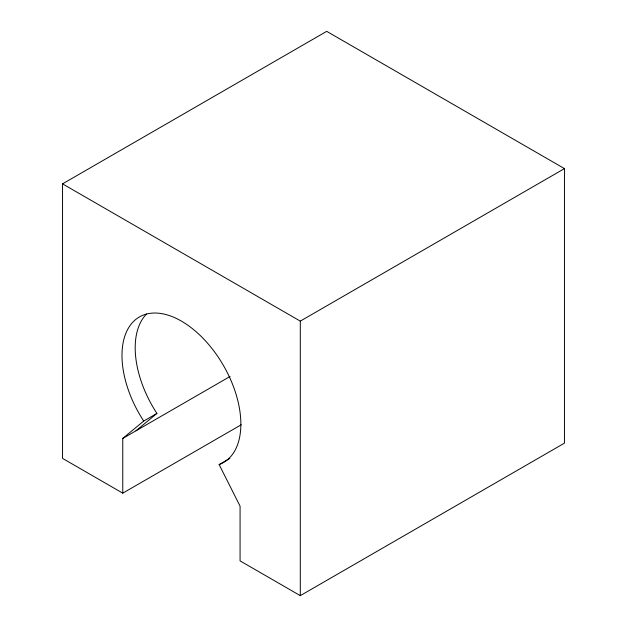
<?xml version="1.0" encoding="UTF-8"?>
<svg xmlns="http://www.w3.org/2000/svg" width="627" height="627" viewBox="0 0 627 627"><rect width="100%" height="100%" fill="white"/><g stroke="black" fill="none" stroke-linecap="round" stroke-linejoin="round"><path stroke-width="0.94" d="M143.716 421.038A84.057 48.53 60 0 1 138.042 317.795A84.057 48.53 60 0 1 224.803 367.884A84.057 48.53 60 0 1 219.129 464.576L240.07 506.146L240.07 560.883L300.294 595.65L564.457 443.14L564.457 168.608L326.706 31.35L62.543 183.86L62.543 458.392L122.767 493.159L122.767 438.422L143.716 421.038L156.922 413.412A84.057 48.53 60 0 1 146.546 314.025M135.973 430.796L156.922 413.412M62.543 183.86L300.294 321.126L564.457 168.608M122.767 438.422L230.078 376.459M122.767 493.159L241.301 424.722M219.129 464.576L229.858 458.384M300.294 321.126L300.294 595.65"/></g></svg>
